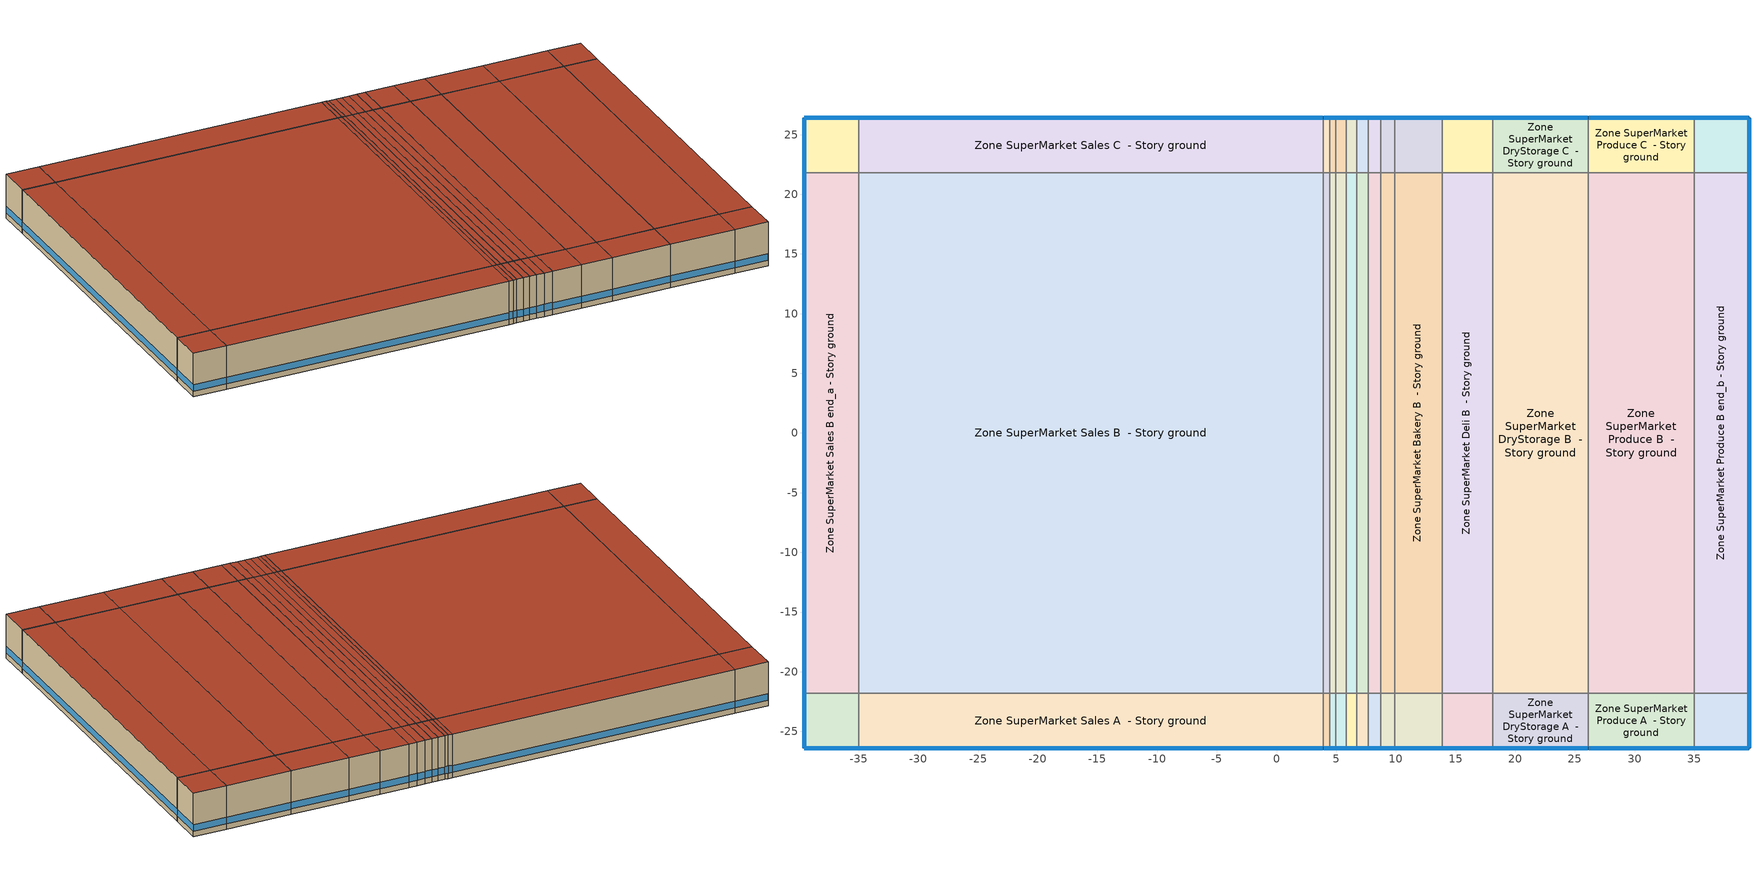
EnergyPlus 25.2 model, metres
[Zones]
Zone SuperMarket Bakery A  - Story ground
 floor ground: 9.91,-26.4 9.91,-21.82 13.87,-21.82 13.87,-26.4 z0
 wall outside: 9.91,-26.4 13.87,-26.4 z0:6.1
 wall to Zone SuperMarket Restroom A  - Story ground: 9.91,-21.82 9.91,-26.4 z0:6.1
 wall to Zone SuperMarket Bakery B  - Story ground: 13.87,-21.82 9.91,-21.82 z0:6.1
 wall to Zone SuperMarket Deli A  - Story ground: 13.87,-26.4 13.87,-21.82 z0:6.1
 window: 9.94,-26.4 13.85,-26.4 z0.76:1.69
 roof outside: 13.87,-26.4 13.87,-21.82 9.91,-21.82 9.91,-26.4 z6.1
Zone SuperMarket Bakery B  - Story ground
 floor ground: 9.91,-21.82 9.91,21.82 13.87,21.82 13.87,-21.82 z0
 wall to Zone SuperMarket Restroom B  - Story ground: 9.91,21.82 9.91,-21.82 z0:6.1
 wall to Zone SuperMarket Bakery C  - Story ground: 13.87,21.82 9.91,21.82 z0:6.1
 wall to Zone SuperMarket Deli B  - Story ground: 13.87,-21.82 13.87,21.82 z0:6.1
 roof outside: 13.87,-21.82 13.87,21.82 9.91,21.82 9.91,-21.82 z6.1
Zone SuperMarket Bakery C  - Story ground
 floor ground: 9.91,21.82 9.91,26.4 13.87,26.4 13.87,21.82 z0
 wall outside: 13.87,26.4 9.91,26.4 z0:6.1
 wall to Zone SuperMarket Restroom C  - Story ground: 9.91,26.4 9.91,21.82 z0:6.1
 wall to Zone SuperMarket Deli C  - Story ground: 13.87,21.82 13.87,26.4 z0:6.1
 window: 13.85,26.4 9.94,26.4 z0.76:1.69
 roof outside: 13.87,21.82 13.87,26.4 9.91,26.4 9.91,21.82 z6.1
Zone SuperMarket Corridor A  - Story ground
 floor ground: 6.74,-26.4 6.74,-21.82 7.67,-21.82 7.67,-26.4 z0
 wall outside: 6.74,-26.4 7.67,-26.4 z0:6.1
 wall to Zone SuperMarket Meeting A  - Story ground: 6.74,-21.82 6.74,-26.4 z0:6.1
 wall to Zone SuperMarket Corridor B  - Story ground: 7.67,-21.82 6.74,-21.82 z0:6.1
 wall to Zone SuperMarket Elec/MechRoom A  - Story ground: 7.67,-26.4 7.67,-21.82 z0:6.1
 window: 6.76,-26.4 7.65,-26.4 z0.76:1.73
 roof outside: 7.67,-26.4 7.67,-21.82 6.74,-21.82 6.74,-26.4 z6.1
Zone SuperMarket Corridor B  - Story ground
 floor ground: 6.74,-21.82 6.74,21.82 7.67,21.82 7.67,-21.82 z0
 wall to Zone SuperMarket Meeting B  - Story ground: 6.74,21.82 6.74,-21.82 z0:6.1
 wall to Zone SuperMarket Corridor C  - Story ground: 7.67,21.82 6.74,21.82 z0:6.1
 wall to Zone SuperMarket Elec/MechRoom B  - Story ground: 7.67,-21.82 7.67,21.82 z0:6.1
 roof outside: 7.67,-21.82 7.67,21.82 6.74,21.82 6.74,-21.82 z6.1
Zone SuperMarket Corridor C  - Story ground
 floor ground: 6.74,21.82 6.74,26.4 7.67,26.4 7.67,21.82 z0
 wall outside: 7.67,26.4 6.74,26.4 z0:6.1
 wall to Zone SuperMarket Meeting C  - Story ground: 6.74,26.4 6.74,21.82 z0:6.1
 wall to Zone SuperMarket Elec/MechRoom C  - Story ground: 7.67,21.82 7.67,26.4 z0:6.1
 window: 7.65,26.4 6.76,26.4 z0.76:1.73
 roof outside: 7.67,21.82 7.67,26.4 6.74,26.4 6.74,21.82 z6.1
Zone SuperMarket Deli A  - Story ground
 floor ground: 13.87,-26.4 13.87,-21.82 18.13,-21.82 18.13,-26.4 z0
 wall outside: 13.87,-26.4 18.13,-26.4 z0:6.1
 wall to Zone SuperMarket Deli B  - Story ground: 18.13,-21.82 13.87,-21.82 z0:6.1
 wall to Zone SuperMarket DryStorage A  - Story ground: 18.13,-26.4 18.13,-21.82 z0:6.1
 window: 13.9,-26.4 18.1,-26.4 z0.76:1.69
 roof outside: 18.13,-26.4 18.13,-21.82 13.87,-21.82 13.87,-26.4 z6.1
Zone SuperMarket Deli B  - Story ground
 floor ground: 13.87,-21.82 13.87,21.82 18.13,21.82 18.13,-21.82 z0
 wall to Zone SuperMarket Deli C  - Story ground: 18.13,21.82 13.87,21.82 z0:6.1
 wall to Zone SuperMarket DryStorage B  - Story ground: 18.13,-21.82 18.13,21.82 z0:6.1
 roof outside: 18.13,-21.82 18.13,21.82 13.87,21.82 13.87,-21.82 z6.1
Zone SuperMarket Deli C  - Story ground
 floor ground: 13.87,21.82 13.87,26.4 18.13,26.4 18.13,21.82 z0
 wall outside: 18.13,26.4 13.87,26.4 z0:6.1
 wall to Zone SuperMarket DryStorage C  - Story ground: 18.13,21.82 18.13,26.4 z0:6.1
 window: 18.1,26.4 13.9,26.4 z0.76:1.69
 roof outside: 18.13,21.82 18.13,26.4 13.87,26.4 13.87,21.82 z6.1
Zone SuperMarket Dining A  - Story ground
 floor ground: 4.98,-26.4 4.98,-21.82 5.86,-21.82 5.86,-26.4 z0
 wall outside: 4.98,-26.4 5.86,-26.4 z0:6.1
 wall to Zone SuperMarket Vestibule A  - Story ground: 4.98,-21.82 4.98,-26.4 z0:6.1
 wall to Zone SuperMarket Dining B  - Story ground: 5.86,-21.82 4.98,-21.82 z0:6.1
 wall to Zone SuperMarket Meeting A  - Story ground: 5.86,-26.4 5.86,-21.82 z0:6.1
 window: 5.01,-26.4 5.83,-26.4 z0.76:1.73
 roof outside: 5.86,-26.4 5.86,-21.82 4.98,-21.82 4.98,-26.4 z6.1
Zone SuperMarket Dining B  - Story ground
 floor ground: 4.98,-21.82 4.98,21.82 5.86,21.82 5.86,-21.82 z0
 wall to Zone SuperMarket Vestibule B  - Story ground: 4.98,21.82 4.98,-21.82 z0:6.1
 wall to Zone SuperMarket Dining C  - Story ground: 5.86,21.82 4.98,21.82 z0:6.1
 wall to Zone SuperMarket Meeting B  - Story ground: 5.86,-21.82 5.86,21.82 z0:6.1
 roof outside: 5.86,-21.82 5.86,21.82 4.98,21.82 4.98,-21.82 z6.1
Zone SuperMarket Dining C  - Story ground
 floor ground: 4.98,21.82 4.98,26.4 5.86,26.4 5.86,21.82 z0
 wall outside: 5.86,26.4 4.98,26.4 z0:6.1
 wall to Zone SuperMarket Vestibule C  - Story ground: 4.98,26.4 4.98,21.82 z0:6.1
 wall to Zone SuperMarket Meeting C  - Story ground: 5.86,21.82 5.86,26.4 z0:6.1
 window: 5.83,26.4 5.01,26.4 z0.76:1.73
 roof outside: 5.86,21.82 5.86,26.4 4.98,26.4 4.98,21.82 z6.1
Zone SuperMarket DryStorage A  - Story ground
 floor ground: 18.13,-26.4 18.13,-21.82 26.12,-21.82 26.12,-26.4 z0
 wall outside: 18.13,-26.4 26.12,-26.4 z0:6.1
 wall to Zone SuperMarket DryStorage B  - Story ground: 26.12,-21.82 18.13,-21.82 z0:6.1
 wall to Zone SuperMarket Produce A  - Story ground: 26.12,-26.4 26.12,-21.82 z0:6.1
 window: 18.15,-26.4 26.1,-26.4 z0.76:1.68
 roof outside: 26.12,-26.4 26.12,-21.82 18.13,-21.82 18.13,-26.4 z6.1
Zone SuperMarket DryStorage B  - Story ground
 floor ground: 18.13,-21.82 18.13,21.82 26.12,21.82 26.12,-21.82 z0
 wall to Zone SuperMarket DryStorage C  - Story ground: 26.12,21.82 18.13,21.82 z0:6.1
 wall to Zone SuperMarket Produce B  - Story ground: 26.12,-21.82 26.12,21.82 z0:6.1
 roof outside: 26.12,-21.82 26.12,21.82 18.13,21.82 18.13,-21.82 z6.1
Zone SuperMarket DryStorage C  - Story ground
 floor ground: 18.13,21.82 18.13,26.4 26.12,26.4 26.12,21.82 z0
 wall outside: 26.12,26.4 18.13,26.4 z0:6.1
 wall to Zone SuperMarket Produce C  - Story ground: 26.12,21.82 26.12,26.4 z0:6.1
 window: 26.1,26.4 18.15,26.4 z0.76:1.68
 roof outside: 26.12,21.82 26.12,26.4 18.13,26.4 18.13,21.82 z6.1
Zone SuperMarket Elec/MechRoom A  - Story ground
 floor ground: 7.67,-26.4 7.67,-21.82 8.73,-21.82 8.73,-26.4 z0
 wall outside: 7.67,-26.4 8.73,-26.4 z0:6.1
 wall to Zone SuperMarket Elec/MechRoom B  - Story ground: 8.73,-21.82 7.67,-21.82 z0:6.1
 wall to Zone SuperMarket Restroom A  - Story ground: 8.73,-26.4 8.73,-21.82 z0:6.1
 window: 7.7,-26.4 8.7,-26.4 z0.76:1.72
 roof outside: 8.73,-26.4 8.73,-21.82 7.67,-21.82 7.67,-26.4 z6.1
Zone SuperMarket Elec/MechRoom B  - Story ground
 floor ground: 7.67,-21.82 7.67,21.82 8.73,21.82 8.73,-21.82 z0
 wall to Zone SuperMarket Elec/MechRoom C  - Story ground: 8.73,21.82 7.67,21.82 z0:6.1
 wall to Zone SuperMarket Restroom B  - Story ground: 8.73,-21.82 8.73,21.82 z0:6.1
 roof outside: 8.73,-21.82 8.73,21.82 7.67,21.82 7.67,-21.82 z6.1
Zone SuperMarket Elec/MechRoom C  - Story ground
 floor ground: 7.67,21.82 7.67,26.4 8.73,26.4 8.73,21.82 z0
 wall outside: 8.73,26.4 7.67,26.4 z0:6.1
 wall to Zone SuperMarket Restroom C  - Story ground: 8.73,21.82 8.73,26.4 z0:6.1
 window: 8.7,26.4 7.7,26.4 z0.76:1.72
 roof outside: 8.73,21.82 8.73,26.4 7.67,26.4 7.67,21.82 z6.1
Zone SuperMarket Meeting A  - Story ground
 floor ground: 5.86,-26.4 5.86,-21.82 6.74,-21.82 6.74,-26.4 z0
 wall outside: 5.86,-26.4 6.74,-26.4 z0:6.1
 wall to Zone SuperMarket Meeting B  - Story ground: 6.74,-21.82 5.86,-21.82 z0:6.1
 window: 5.89,-26.4 6.71,-26.4 z0.76:1.73
 roof outside: 6.74,-26.4 6.74,-21.82 5.86,-21.82 5.86,-26.4 z6.1
Zone SuperMarket Meeting B  - Story ground
 floor ground: 5.86,-21.82 5.86,21.82 6.74,21.82 6.74,-21.82 z0
 wall to Zone SuperMarket Meeting C  - Story ground: 6.74,21.82 5.86,21.82 z0:6.1
 roof outside: 6.74,-21.82 6.74,21.82 5.86,21.82 5.86,-21.82 z6.1
Zone SuperMarket Meeting C  - Story ground
 floor ground: 5.86,21.82 5.86,26.4 6.74,26.4 6.74,21.82 z0
 wall outside: 6.74,26.4 5.86,26.4 z0:6.1
 window: 6.71,26.4 5.89,26.4 z0.76:1.73
 roof outside: 6.74,21.82 6.74,26.4 5.86,26.4 5.86,21.82 z6.1
Zone SuperMarket Office A  - Story ground
 floor ground: 3.92,-26.4 3.92,-21.82 4.45,-21.82 4.45,-26.4 z0
 wall outside: 3.92,-26.4 4.45,-26.4 z0:6.1
 wall to Zone SuperMarket Sales A  - Story ground: 3.92,-21.82 3.92,-26.4 z0:6.1
 wall to Zone SuperMarket Office B  - Story ground: 4.45,-21.82 3.92,-21.82 z0:6.1
 wall to Zone SuperMarket Vestibule A  - Story ground: 4.45,-26.4 4.45,-21.82 z0:6.1
 window: 3.95,-26.4 4.43,-26.4 z0.76:1.77
 roof outside: 4.45,-26.4 4.45,-21.82 3.92,-21.82 3.92,-26.4 z6.1
Zone SuperMarket Office B  - Story ground
 floor ground: 3.92,-21.82 3.92,21.82 4.45,21.82 4.45,-21.82 z0
 wall to Zone SuperMarket Sales B  - Story ground: 3.92,21.82 3.92,-21.82 z0:6.1
 wall to Zone SuperMarket Office C  - Story ground: 4.45,21.82 3.92,21.82 z0:6.1
 wall to Zone SuperMarket Vestibule B  - Story ground: 4.45,-21.82 4.45,21.82 z0:6.1
 roof outside: 4.45,-21.82 4.45,21.82 3.92,21.82 3.92,-21.82 z6.1
Zone SuperMarket Office C  - Story ground
 floor ground: 3.92,21.82 3.92,26.4 4.45,26.4 4.45,21.82 z0
 wall outside: 4.45,26.4 3.92,26.4 z0:6.1
 wall to Zone SuperMarket Sales C  - Story ground: 3.92,26.4 3.92,21.82 z0:6.1
 wall to Zone SuperMarket Vestibule C  - Story ground: 4.45,21.82 4.45,26.4 z0:6.1
 window: 4.43,26.4 3.95,26.4 z0.76:1.77
 roof outside: 4.45,21.82 4.45,26.4 3.92,26.4 3.92,21.82 z6.1
Zone SuperMarket Produce A  - Story ground
 floor ground: 26.12,-26.4 26.12,-21.82 35.02,-21.82 35.02,-26.4 z0
 wall outside: 26.12,-26.4 35.02,-26.4 z0:6.1
 wall to Zone SuperMarket Produce B  - Story ground: 35.02,-21.82 26.12,-21.82 z0:6.1
 wall to Zone SuperMarket Produce A end_b - Story ground: 35.02,-26.4 35.02,-21.82 z0:6.1
 window: 26.15,-26.4 35,-26.4 z0.76:1.68
 roof outside: 35.02,-26.4 35.02,-21.82 26.12,-21.82 26.12,-26.4 z6.1
Zone SuperMarket Produce A end_b - Story ground
 floor ground: 35.02,-26.4 35.02,-21.82 39.59,-21.82 39.59,-26.4 z0
 wall outside: 35.02,-26.4 39.59,-26.4 39.59,-21.82 z0:6.1
 wall to Zone SuperMarket Produce B end_b - Story ground: 39.59,-21.82 35.02,-21.82 z0:6.1
 window: 35.05,-26.4 39.57,-26.4 / 39.59,-26.37 39.59,-21.85 z0.76:1.69
 roof outside: 39.59,-26.4 39.59,-21.82 35.02,-21.82 35.02,-26.4 z6.1
Zone SuperMarket Produce B  - Story ground
 floor ground: 26.12,-21.82 26.12,21.82 35.02,21.82 35.02,-21.82 z0
 wall to Zone SuperMarket Produce C  - Story ground: 35.02,21.82 26.12,21.82 z0:6.1
 wall to Zone SuperMarket Produce B end_b - Story ground: 35.02,-21.82 35.02,21.82 z0:6.1
 roof outside: 35.02,-21.82 35.02,21.82 26.12,21.82 26.12,-21.82 z6.1
Zone SuperMarket Produce B end_b - Story ground
 floor ground: 35.02,-21.82 35.02,21.82 39.59,21.82 39.59,-21.82 z0
 wall outside: 39.59,-21.82 39.59,21.82 z0:6.1
 wall to Zone SuperMarket Produce C end_b - Story ground: 39.59,21.82 35.02,21.82 z0:6.1
 window: 39.59,-21.8 39.59,21.8 z0.76:1.68
 roof outside: 39.59,-21.82 39.59,21.82 35.02,21.82 35.02,-21.82 z6.1
Zone SuperMarket Produce C  - Story ground
 floor ground: 26.12,21.82 26.12,26.4 35.02,26.4 35.02,21.82 z0
 wall outside: 35.02,26.4 26.12,26.4 z0:6.1
 wall to Zone SuperMarket Produce C end_b - Story ground: 35.02,21.82 35.02,26.4 z0:6.1
 window: 35,26.4 26.15,26.4 z0.76:1.68
 roof outside: 35.02,21.82 35.02,26.4 26.12,26.4 26.12,21.82 z6.1
Zone SuperMarket Produce C end_b - Story ground
 floor ground: 35.02,21.82 35.02,26.4 39.59,26.4 39.59,21.82 z0
 wall outside: 39.59,21.82 39.59,26.4 35.02,26.4 z0:6.1
 window: 39.59,21.85 39.59,26.37 / 39.57,26.4 35.05,26.4 z0.76:1.69
 roof outside: 39.59,21.82 39.59,26.4 35.02,26.4 35.02,21.82 z6.1
Zone SuperMarket Restroom A  - Story ground
 floor ground: 8.73,-26.4 8.73,-21.82 9.91,-21.82 9.91,-26.4 z0
 wall outside: 8.73,-26.4 9.91,-26.4 z0:6.1
 wall to Zone SuperMarket Restroom B  - Story ground: 9.91,-21.82 8.73,-21.82 z0:6.1
 window: 8.75,-26.4 9.89,-26.4 z0.76:1.72
 roof outside: 9.91,-26.4 9.91,-21.82 8.73,-21.82 8.73,-26.4 z6.1
Zone SuperMarket Restroom B  - Story ground
 floor ground: 8.73,-21.82 8.73,21.82 9.91,21.82 9.91,-21.82 z0
 wall to Zone SuperMarket Restroom C  - Story ground: 9.91,21.82 8.73,21.82 z0:6.1
 roof outside: 9.91,-21.82 9.91,21.82 8.73,21.82 8.73,-21.82 z6.1
Zone SuperMarket Restroom C  - Story ground
 floor ground: 8.73,21.82 8.73,26.4 9.91,26.4 9.91,21.82 z0
 wall outside: 9.91,26.4 8.73,26.4 z0:6.1
 window: 9.89,26.4 8.75,26.4 z0.76:1.72
 roof outside: 9.91,21.82 9.91,26.4 8.73,26.4 8.73,21.82 z6.1
Zone SuperMarket Sales A  - Story ground
 floor ground: -35.02,-26.4 -35.02,-21.82 3.92,-21.82 3.92,-26.4 z0
 wall outside: -35.02,-26.4 3.92,-26.4 z0:6.1
 wall to Zone SuperMarket Sales A end_a - Story ground: -35.02,-21.82 -35.02,-26.4 z0:6.1
 wall to Zone SuperMarket Sales B  - Story ground: 3.92,-21.82 -35.02,-21.82 z0:6.1
 window: -35,-26.4 3.89,-26.4 z0.76:1.68
 roof outside: 3.92,-26.4 3.92,-21.82 -35.02,-21.82 -35.02,-26.4 z6.1
Zone SuperMarket Sales A end_a - Story ground
 floor ground: -39.59,-26.4 -39.59,-21.82 -35.02,-21.82 -35.02,-26.4 z0
 wall outside: -39.59,-21.82 -39.59,-26.4 -35.02,-26.4 z0:6.1
 wall to Zone SuperMarket Sales B end_a - Story ground: -35.02,-21.82 -39.59,-21.82 z0:6.1
 window: -39.59,-21.85 -39.59,-26.37 / -39.57,-26.4 -35.05,-26.4 z0.76:1.69
 roof outside: -35.02,-26.4 -35.02,-21.82 -39.59,-21.82 -39.59,-26.4 z6.1
Zone SuperMarket Sales B  - Story ground
 floor ground: -35.02,-21.82 -35.02,21.82 3.92,21.82 3.92,-21.82 z0
 wall to Zone SuperMarket Sales B end_a - Story ground: -35.02,21.82 -35.02,-21.82 z0:6.1
 wall to Zone SuperMarket Sales C  - Story ground: 3.92,21.82 -35.02,21.82 z0:6.1
 roof outside: 3.92,-21.82 3.92,21.82 -35.02,21.82 -35.02,-21.82 z6.1
Zone SuperMarket Sales B end_a - Story ground
 floor ground: -39.59,-21.82 -39.59,21.82 -35.02,21.82 -35.02,-21.82 z0
 wall outside: -39.59,21.82 -39.59,-21.82 z0:6.1
 wall to Zone SuperMarket Sales C end_a - Story ground: -35.02,21.82 -39.59,21.82 z0:6.1
 window: -39.59,21.8 -39.59,-21.8 z0.76:1.68
 roof outside: -35.02,-21.82 -35.02,21.82 -39.59,21.82 -39.59,-21.82 z6.1
Zone SuperMarket Sales C  - Story ground
 floor ground: -35.02,21.82 -35.02,26.4 3.92,26.4 3.92,21.82 z0
 wall outside: 3.92,26.4 -35.02,26.4 z0:6.1
 wall to Zone SuperMarket Sales C end_a - Story ground: -35.02,26.4 -35.02,21.82 z0:6.1
 window: 3.89,26.4 -35,26.4 z0.76:1.68
 roof outside: 3.92,21.82 3.92,26.4 -35.02,26.4 -35.02,21.82 z6.1
Zone SuperMarket Sales C end_a - Story ground
 floor ground: -39.59,21.82 -39.59,26.4 -35.02,26.4 -35.02,21.82 z0
 wall outside: -35.02,26.4 -39.59,26.4 -39.59,21.82 z0:6.1
 window: -39.59,26.37 -39.59,21.85 / -35.05,26.4 -39.57,26.4 z0.76:1.69
 roof outside: -35.02,21.82 -35.02,26.4 -39.59,26.4 -39.59,21.82 z6.1
Zone SuperMarket Vestibule A  - Story ground
 floor ground: 4.45,-26.4 4.45,-21.82 4.98,-21.82 4.98,-26.4 z0
 wall outside: 4.45,-26.4 4.98,-26.4 z0:6.1
 wall to Zone SuperMarket Vestibule B  - Story ground: 4.98,-21.82 4.45,-21.82 z0:6.1
 window: 4.48,-26.4 4.96,-26.4 z0.76:1.77
 roof outside: 4.98,-26.4 4.98,-21.82 4.45,-21.82 4.45,-26.4 z6.1
Zone SuperMarket Vestibule B  - Story ground
 floor ground: 4.45,-21.82 4.45,21.82 4.98,21.82 4.98,-21.82 z0
 wall to Zone SuperMarket Vestibule C  - Story ground: 4.98,21.82 4.45,21.82 z0:6.1
 roof outside: 4.98,-21.82 4.98,21.82 4.45,21.82 4.45,-21.82 z6.1
Zone SuperMarket Vestibule C  - Story ground
 floor ground: 4.45,21.82 4.45,26.4 4.98,26.4 4.98,21.82 z0
 wall outside: 4.98,26.4 4.45,26.4 z0:6.1
 window: 4.96,26.4 4.48,26.4 z0.76:1.77
 roof outside: 4.98,21.82 4.98,26.4 4.45,26.4 4.45,21.82 z6.1
[Building]
90.1-2019|SuperMarket
[Site:Location]
Boston Logan IntL Arpt_MA_USA: Latitude {deg}=42.37; Longitude {deg}=-71.02; Time Zone {hr}=-5; Elevation {m}=6
[Site:WaterMainsTemperature]
Calculation Method=Correlation; Annual Average Outdoor Air Temperature {C}=10.55; Maximum Difference In Monthly Average Outdoor Air Temperatures {deltaC}=26.4; Temperature Multiplier=1; Temperature Offset {deltaC}=0
[SizingPeriod:DesignDay] Day of Month=21; Dry-Bulb Temperature Range Modifier Type=DefaultMultipliers; Humidity Condition Type=Wetbulb; Barometric Pressure {Pa}=101253; Rain Indicator=No; Snow Indicator=No; Daylight Saving Time Indicator=No; Begin Environment Reset Mode=FullResetAtBeginEnvironment
Name | Month | Day Type | Maximum Dry-Bulb Temperature {C} | Daily Dry-Bulb Temperature Range {deltaC} | Wetbulb or DewPoint at Maximum Dry-Bulb {C} | Wind Speed {m/s} | Wind Direction {deg} | Solar Model Indicator | ASHRAE Clear Sky Optical Depth for Beam Irradiance (taub) | ASHRAE Clear Sky Optical Depth for Diffuse Irradiance (taud) | Sky Clearness
Boston Logan IntL Arpt Ann Clg .4% Condns DB=>MWB 1 | 7 | SummerDesignDay | 32.7 | 8.4 | 22.9 | 6.3 | 270 | ASHRAETau | 0.488 | 1.95
Boston Logan IntL Arpt Ann Clg .4% Condns WB=>MDB 1 | 7 | SummerDesignDay | 30.2 | 8.4 | 24.6 | 6.3 | 270 | ASHRAETau | 0.488 | 1.95
Boston Logan IntL Arpt Ann Htg 99.6% Condns DB 1 | 1 | WinterDesignDay | -13.6 | 0 | -13.6 | 7.2 | 320 | ASHRAEClearSky |  |  | 0
[Zone] Multiplier=1; Part of Total Floor Area=Yes
Zone SuperMarket Bakery A  - Story ground; Zone SuperMarket Bakery B  - Story ground; Zone SuperMarket Bakery C  - Story ground; Zone SuperMarket Corridor A  - Story ground; Zone SuperMarket Corridor B  - Story ground; Zone SuperMarket Corridor C  - Story ground; Zone SuperMarket Deli A  - Story ground; Zone SuperMarket Deli B  - Story ground; Zone SuperMarket Deli C  - Story ground; Zone SuperMarket Dining A  - Story ground; Zone SuperMarket Dining B  - Story ground; Zone SuperMarket Dining C  - Story ground; Zone SuperMarket DryStorage A  - Story ground; Zone SuperMarket DryStorage B  - Story ground; Zone SuperMarket DryStorage C  - Story ground; Zone SuperMarket Elec/MechRoom A  - Story ground; Zone SuperMarket Elec/MechRoom B  - Story ground; Zone SuperMarket Elec/MechRoom C  - Story ground; Zone SuperMarket Meeting A  - Story ground; Zone SuperMarket Meeting B  - Story ground; Zone SuperMarket Meeting C  - Story ground; Zone SuperMarket Office A  - Story ground; Zone SuperMarket Office B  - Story ground; Zone SuperMarket Office C  - Story ground; Zone SuperMarket Produce A  - Story ground; Zone SuperMarket Produce A end_b - Story ground; Zone SuperMarket Produce B  - Story ground; Zone SuperMarket Produce B end_b - Story ground; Zone SuperMarket Produce C  - Story ground; Zone SuperMarket Produce C end_b - Story ground; Zone SuperMarket Restroom A  - Story ground; Zone SuperMarket Restroom B  - Story ground; Zone SuperMarket Restroom C  - Story ground; Zone SuperMarket Sales A  - Story ground; Zone SuperMarket Sales A end_a - Story ground; Zone SuperMarket Sales B  - Story ground; Zone SuperMarket Sales B end_a - Story ground; Zone SuperMarket Sales C  - Story ground; Zone SuperMarket Sales C end_a - Story ground; Zone SuperMarket Vestibule A  - Story ground; Zone SuperMarket Vestibule B  - Story ground; Zone SuperMarket Vestibule C  - Story ground
[Space]
Name | Zone | Space Type
SuperMarket Bakery A  - Story ground | Zone SuperMarket Bakery A  - Story ground | SuperMarket Bakery
SuperMarket Bakery B  - Story ground | Zone SuperMarket Bakery B  - Story ground | SuperMarket Bakery
SuperMarket Bakery C  - Story ground | Zone SuperMarket Bakery C  - Story ground | SuperMarket Bakery
SuperMarket Corridor A  - Story ground | Zone SuperMarket Corridor A  - Story ground | SuperMarket Corridor
SuperMarket Corridor B  - Story ground | Zone SuperMarket Corridor B  - Story ground | SuperMarket Corridor
SuperMarket Corridor C  - Story ground | Zone SuperMarket Corridor C  - Story ground | SuperMarket Corridor
SuperMarket Deli A  - Story ground | Zone SuperMarket Deli A  - Story ground | SuperMarket Deli
SuperMarket Deli B  - Story ground | Zone SuperMarket Deli B  - Story ground | SuperMarket Deli
SuperMarket Deli C  - Story ground | Zone SuperMarket Deli C  - Story ground | SuperMarket Deli
SuperMarket Dining A  - Story ground | Zone SuperMarket Dining A  - Story ground | SuperMarket Dining
SuperMarket Dining B  - Story ground | Zone SuperMarket Dining B  - Story ground | SuperMarket Dining
SuperMarket Dining C  - Story ground | Zone SuperMarket Dining C  - Story ground | SuperMarket Dining
SuperMarket DryStorage A  - Story ground | Zone SuperMarket DryStorage A  - Story ground | SuperMarket DryStorage
SuperMarket DryStorage B  - Story ground | Zone SuperMarket DryStorage B  - Story ground | SuperMarket DryStorage
SuperMarket DryStorage C  - Story ground | Zone SuperMarket DryStorage C  - Story ground | SuperMarket DryStorage
SuperMarket Elec/MechRoom A  - Story ground | Zone SuperMarket Elec/MechRoom A  - Story ground | SuperMarket Elec/MechRoom
SuperMarket Elec/MechRoom B  - Story ground | Zone SuperMarket Elec/MechRoom B  - Story ground | SuperMarket Elec/MechRoom
SuperMarket Elec/MechRoom C  - Story ground | Zone SuperMarket Elec/MechRoom C  - Story ground | SuperMarket Elec/MechRoom
SuperMarket Meeting A  - Story ground | Zone SuperMarket Meeting A  - Story ground | SuperMarket Meeting
SuperMarket Meeting B  - Story ground | Zone SuperMarket Meeting B  - Story ground | SuperMarket Meeting
SuperMarket Meeting C  - Story ground | Zone SuperMarket Meeting C  - Story ground | SuperMarket Meeting
SuperMarket Office A  - Story ground | Zone SuperMarket Office A  - Story ground | SuperMarket Office
SuperMarket Office B  - Story ground | Zone SuperMarket Office B  - Story ground | SuperMarket Office
SuperMarket Office C  - Story ground | Zone SuperMarket Office C  - Story ground | SuperMarket Office
SuperMarket Produce A  - Story ground | Zone SuperMarket Produce A  - Story ground | SuperMarket Produce
SuperMarket Produce A end_b - Story ground | Zone SuperMarket Produce A end_b - Story ground | SuperMarket Produce
SuperMarket Produce B  - Story ground | Zone SuperMarket Produce B  - Story ground | SuperMarket Produce
SuperMarket Produce B end_b - Story ground | Zone SuperMarket Produce B end_b - Story ground | SuperMarket Produce
SuperMarket Produce C  - Story ground | Zone SuperMarket Produce C  - Story ground | SuperMarket Produce
SuperMarket Produce C end_b - Story ground | Zone SuperMarket Produce C end_b - Story ground | SuperMarket Produce
SuperMarket Restroom A  - Story ground | Zone SuperMarket Restroom A  - Story ground | SuperMarket Restroom
SuperMarket Restroom B  - Story ground | Zone SuperMarket Restroom B  - Story ground | SuperMarket Restroom
SuperMarket Restroom C  - Story ground | Zone SuperMarket Restroom C  - Story ground | SuperMarket Restroom
SuperMarket Sales A  - Story ground | Zone SuperMarket Sales A  - Story ground | SuperMarket Sales
SuperMarket Sales A end_a - Story ground | Zone SuperMarket Sales A end_a - Story ground | SuperMarket Sales
SuperMarket Sales B  - Story ground | Zone SuperMarket Sales B  - Story ground | SuperMarket Sales
SuperMarket Sales B end_a - Story ground | Zone SuperMarket Sales B end_a - Story ground | SuperMarket Sales
SuperMarket Sales C  - Story ground | Zone SuperMarket Sales C  - Story ground | SuperMarket Sales
SuperMarket Sales C end_a - Story ground | Zone SuperMarket Sales C end_a - Story ground | SuperMarket Sales
SuperMarket Vestibule A  - Story ground | Zone SuperMarket Vestibule A  - Story ground | SuperMarket Vestibule
SuperMarket Vestibule B  - Story ground | Zone SuperMarket Vestibule B  - Story ground | SuperMarket Vestibule
SuperMarket Vestibule C  - Story ground | Zone SuperMarket Vestibule C  - Story ground | SuperMarket Vestibule
[SpaceList]
SuperMarket Bakery: SuperMarket Bakery C  - Story ground, SuperMarket Bakery A  - Story ground, SuperMarket Bakery B  - Story ground
SuperMarket Corridor: SuperMarket Corridor A  - Story ground, SuperMarket Corridor C  - Story ground, SuperMarket Corridor B  - Story ground
SuperMarket Deli: SuperMarket Deli A  - Story ground, SuperMarket Deli C  - Story ground, SuperMarket Deli B  - Story ground
SuperMarket Dining: SuperMarket Dining A  - Story ground, SuperMarket Dining C  - Story ground, SuperMarket Dining B  - Story ground
SuperMarket DryStorage: SuperMarket DryStorage B  - Story ground, SuperMarket DryStorage C  - Story ground, SuperMarket DryStorage A  - Story ground
SuperMarket Elec/MechRoom: SuperMarket Elec/MechRoom B  - Story ground, SuperMarket Elec/MechRoom A  - Story ground, SuperMarket Elec/MechRoom C  - Story ground
SuperMarket Meeting: SuperMarket Meeting C  - Story ground, SuperMarket Meeting B  - Story ground, SuperMarket Meeting A  - Story ground
SuperMarket Office: SuperMarket Office C  - Story ground, SuperMarket Office A  - Story ground, SuperMarket Office B  - Story ground
SuperMarket Produce: SuperMarket Produce B end_b - Story ground, SuperMarket Produce A  - Story ground, SuperMarket Produce B  - Story ground, SuperMarket Produce A end_b - Story ground, SuperMarket Produce C  - Story ground, SuperMarket Produce C end_b - Story ground
SuperMarket Restroom: SuperMarket Restroom C  - Story ground, SuperMarket Restroom B  - Story ground, SuperMarket Restroom A  - Story ground
SuperMarket Sales: SuperMarket Sales A end_a - Story ground, SuperMarket Sales A  - Story ground, SuperMarket Sales C  - Story ground, SuperMarket Sales C end_a - Story ground, SuperMarket Sales B  - Story ground, SuperMarket Sales B end_a - Story ground
SuperMarket Vestibule: SuperMarket Vestibule B  - Story ground, SuperMarket Vestibule A  - Story ground, SuperMarket Vestibule C  - Story ground
